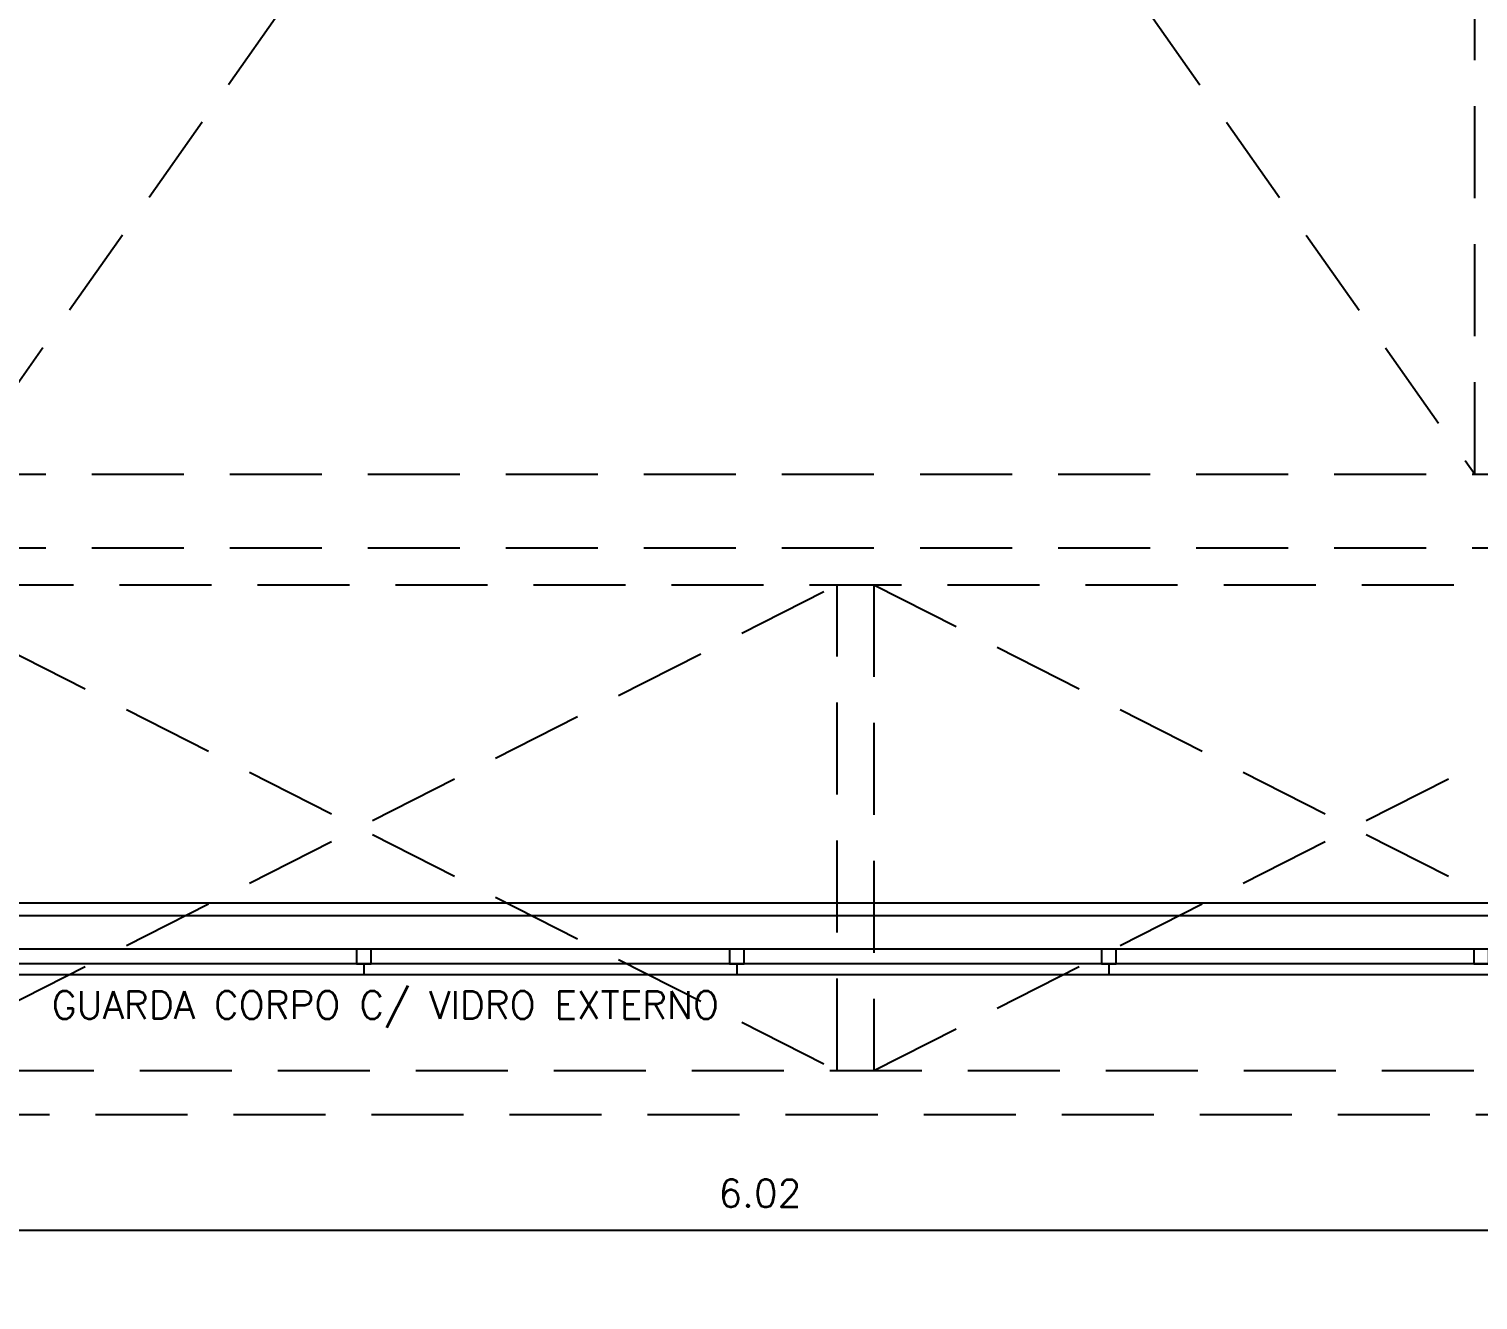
# Model space of a CAD drawing. Header units: millimetres. Extents: x 1658.6 to 1706.6, y -26.2 to 3.6.
# Drawn here: x 1665.339 to 1669.275, y -15.642 to -12.188 of the extents above; entities that cross this region are included whole.
import ezdxf

# ---------------------------------------------------------------- set-up
doc = ezdxf.new("R2010")
doc.units = ezdxf.units.MM
doc.linetypes.add('DASHED2', pattern=[0.375, 0.25, -0.125])
for name, color, linetype in [('COTA', 11, 'Continuous'), ('EM VISTA', 2, 'Continuous'), ('ESQUADRIA', 2, 'Continuous'), ('HACHURA', 11, 'Continuous'), ('PAREDE', 7, 'Continuous'), ('PROJECAO', 1, 'DASHED2'), ('TEXTO 2', 2, 'Continuous')]:
    doc.layers.add(name, color=color, linetype=linetype)
doc.styles.add('ROMANS', font='romans.shx')
doc.dimstyles.new('Copy of TICK50', dxfattribs={"dimtxt": 0.075, "dimasz": 0.0995, "dimexe": 0.18, "dimexo": 0.0625, "dimgap": 0.063, "dimtad": 1, "dimrnd": 0.005, "dimzin": 4, "dimdsep": 46, "dimtxsty": 'ROMANS', "dimblk1": 'TICK', "dimblk2": 'TICK', "dimsah": 1, "dimcen": 0.09, "dimse1": 1, "dimse2": 1, "dimclrd": 256, "dimclrt": 2, "dimaunit": 1, "dimadec": 4, "dimazin": 0, "dimtfac": 1, "dimtix": 1, "dimtmove": 2, "dimatfit": 3, "dimldrblk": 'TICK', "dimfxl": 0.18, "dimtfillclr": 256, "dimtolj": 1, "dimtzin": 0, "dimlwd": -1, "dimarcsym": 0})

# ---------------------------------------------------------------- blocks, each defined once
blk = doc.blocks.new('TICK')
at = {"layer": 'COTA'}
for p, q in [((0, 1.907592907288972), (0, -1.907600000000002)), ((-1, 0), (1, 0))]:
    blk.add_line(p, q, dxfattribs=at)
at = {"layer": 'COTA', "color": 2}
blk.add_line((0.5, 0.5), (-0.5, -0.5), dxfattribs=at)
blk = doc.blocks.new('*D86')
at = {"layer": 'COTA'}
blk.add_line((1664.413947151719, -15.45237665051484), (1670.234947151719, -15.45237665051484), dxfattribs=at)
at = {"layer": 'Defpoints', "color": 0}
for p in [(1670.334447151719, -11.92545829628904), (1664.314447151719, -14.27045829628827), (1670.334447151719, -15.45237665051484)]:
    blk.add_point(p, dxfattribs=at)
at = {"layer": 'COTA', "xscale": 0.0995, "yscale": 0.0995, "zscale": 0.0995, "rotation": 180}
blk.add_blockref('TICK', (1664.314447151719, -15.45237665051484), dxfattribs=at)
at = {"layer": 'COTA', "xscale": 0.0995, "yscale": 0.0995, "zscale": 0.0995}
blk.add_blockref('TICK', (1670.334447151719, -15.45237665051484), dxfattribs=at)
at = {"layer": 'COTA', "color": 2, "insert": (1667.324447151719, -15.35187665051484), "char_height": 0.075, "attachment_point": 5, "style": 'ROMANS'}
blk.add_mtext('\\A1;6.02', dxfattribs=at)
blk = doc.blocks.new('ESTRUTURA(20-03-2019)')
at = {"layer": 'PROJECAO', "color": 11}
blk.add_line((-29.76999999999884, -0.8899999999996169), (-35.87999999999852, -0.8899999999996169), dxfattribs=at)

msp = doc.modelspace()

# ---------------------------------------------------------------- linework, layer by layer
at = {"layer": 'EM VISTA', "color": 1}
for p, q in [((1670.294447151719, -14.59845836722474), (1664.314447151719, -14.59845836722474)), ((1670.294447151719, -14.68845836722512), (1664.224447151719, -14.68845836722512))]:
    msp.add_line(p, q, dxfattribs=at)
at = {"layer": 'ESQUADRIA'}
for p, q in [((1670.294447151719, -14.75845836722476), (1664.15444715172, -14.75845836722476)), ((1670.294447151718, -14.72845836722486), (1664.184447151719, -14.72845836722486)), ((1666.248447151719, -14.72845836722509), (1666.248447151719, -14.75845836722476)), ((1667.261947151719, -14.72845836722486), (1667.261947151719, -14.75845836722453)), ((1668.272447151719, -14.72845836722486), (1668.272447151719, -14.75845836722453))]:
    msp.add_line(p, q, dxfattribs=at)
at = {"layer": 'ESQUADRIA', "color": 3}
for points in [[(1666.228447151719, -14.72845836722509), (1666.268447151719, -14.72845836722509), (1666.268447151719, -14.6884583672251), (1666.228447151719, -14.6884583672251)], [(1667.241947151719, -14.72845836722486), (1667.281947151719, -14.72845836722486), (1667.281947151719, -14.68845836722487), (1667.241947151719, -14.68845836722487)], [(1668.252447151719, -14.72845836722486), (1668.292447151719, -14.72845836722486), (1668.292447151719, -14.68845836722487), (1668.252447151719, -14.68845836722487)], [(1669.264447151719, -14.72845836722509), (1669.304447151719, -14.72845836722509), (1669.304447151719, -14.6884583672251), (1669.264447151719, -14.6884583672251)]]:
    msp.add_lwpolyline(points, close=True, dxfattribs=at)
at = {"layer": 'HACHURA'}
msp.add_line((1670.294447151719, -14.56345836722467), (1664.349447151719, -14.56345836722467), dxfattribs=at)
at = {"layer": 'PROJECAO', "color": 11}
for p, q in [((1669.266447151719, -7.538458367225495), (1665.134447151719, -13.39845836722543)), ((1665.134447151719, -7.538458367225488), (1669.266447151719, -13.39845836722544))]:
    msp.add_line(p, q, dxfattribs=at)
at = {"layer": 'PROJECAO'}
for p, q in [((1669.266447151719, -13.39845836722544), (1669.266447151719, -7.538458367225495)), ((1665.134447151719, -13.39845836722543), (1670.334447151719, -13.39845836722543)), ((1665.134447151719, -13.59845836722543), (1670.334447151719, -13.59845836722543)), ((1664.934447151719, -13.69845836722543), (1667.534447151719, -15.01845836722553)), ((1664.934447151719, -15.01845836722553), (1667.534447151719, -13.69845836722543)), ((1667.534447151719, -15.01845836722553), (1667.534447151719, -13.69845836722543)), ((1667.634447151719, -13.69845836722544), (1670.234447151719, -15.01845836722552)), ((1667.634447151719, -15.01845836722606), (1670.234447151719, -13.69845836722544)), ((1667.634447151719, -13.69845836722544), (1667.634447151719, -15.01845836722606)), ((1662.264447151717, -15.01845836722553), (1699.014447151719, -15.01845836722553)), ((1662.144447151717, -15.13845836722552), (1701.804447151721, -15.13845836722552))]:
    msp.add_line(p, q, dxfattribs=at)
msp.add_lwpolyline([(1662.264447151717, -7.858458367225481), (1664.834447151719, -7.858458367225481), (1664.834447151719, -13.69845836722543), (1670.234447151719, -13.69845836722543), (1670.234447151719, -13.89845836722552), (1693.229447151718, -13.89845836722552)], dxfattribs=at)

# ---------------------------------------------------------------- block references
at = {"layer": 'PAREDE'}
msp.add_blockref('ESTRUTURA(20-03-2019)', (1700.104447151718, -13.79845836722551), dxfattribs=at)

# ---------------------------------------------------------------- texts
at = {"layer": 'TEXTO 2', "style": 'ROMANS'}
msp.add_text('GUARDA CORPO C/ VIDRO EXTERNO', height=0.075, dxfattribs=at).set_placement((1665.400459468771, -14.87774485966794))

# ---------------------------------------------------------------- dimensions: what is measured, and where the dimension line sits
at = {"layer": 'COTA'}
dim = msp.add_linear_dim(base=(1670.334447151719, -15.45237665051484), p1=(1664.314447151719, -14.27045829628827), p2=(1670.334447151719, -11.92545829628904), dimstyle='Copy of TICK50', dxfattribs=at)
dim.commit()
dim.dimension.update_dxf_attribs({"geometry": '*D86', "text_midpoint": (1667.324447151719, -15.35187665051484)})

doc.saveas('drawing.dxf')
